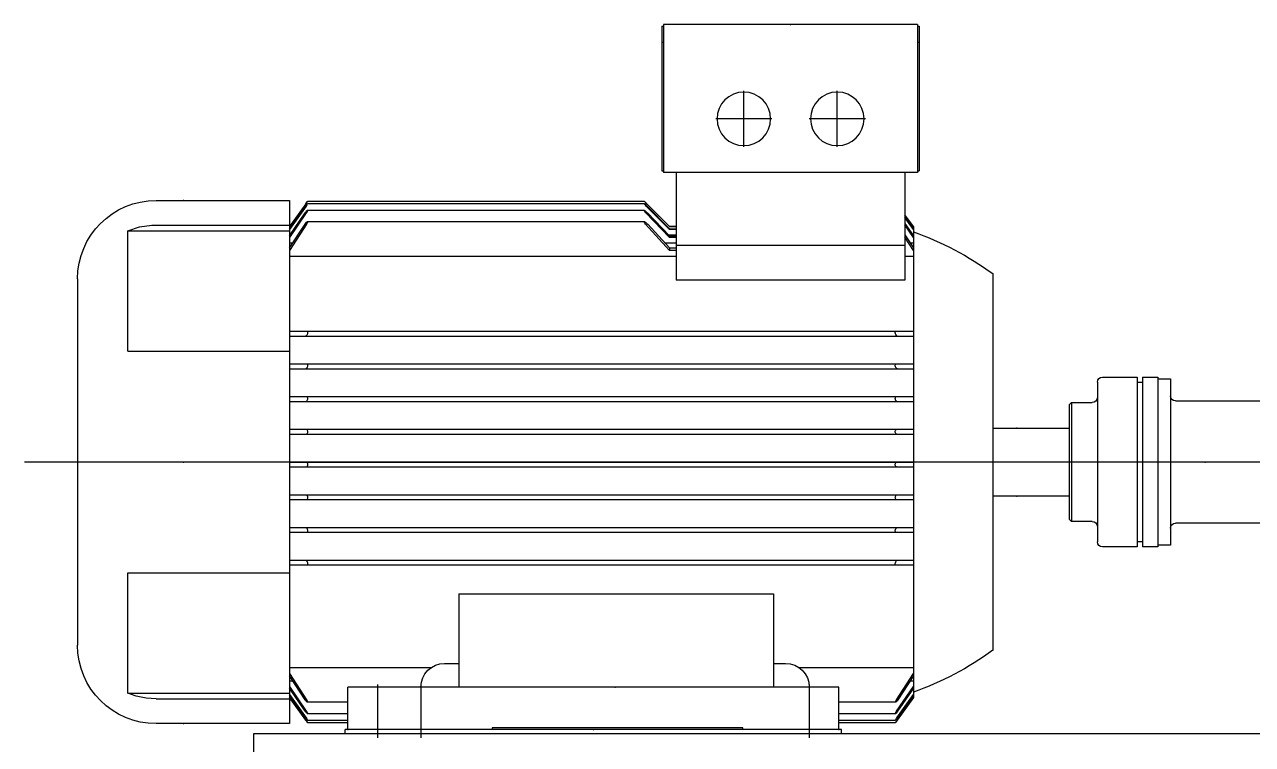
# Model space of a CAD drawing. Extents: x -181672 to 290600, y -29000 to 395522.
# Drawn here: x -93028 to -91583, y 35315 to 36163 of the extents above; entities that cross this region are included whole.
import ezdxf

# ---------------------------------------------------------------- set-up
doc = ezdxf.new("R2010")
doc.units = 0
doc.header["$LTSCALE"] = 10

# ---------------------------------------------------------------- blocks, each defined once
blk = doc.blocks.new('XFM7P20PCW$0$pcw pump 410 section')
for p, q in [((-90965, 32138.3), (-90965, 31968.3)), ((-90963, 32138.3), (-90965, 32138.3)), ((-90963, 32140.3), (-90664, 32140.3)), ((-90963, 32140.3), (-90963, 31966.3)), ((-90664, 32140.3), (-90664, 31966.3)), ((-90662, 32138.3), (-90664, 32138.3)), ((-90662, 32138.3), (-90662, 31968.3)), ((-90963, 32119.6), (-90965, 32119.6)), ((-90662, 32119.6), (-90664, 32119.6)), ((-90868.5, 31996.3), (-90868.5, 32062.4)), ((-90758.5, 31996.3), (-90758.5, 32062.4)), ((-90901.6, 32029.3), (-90835.5, 32029.3)), ((-90791.6, 32029.3), (-90725.5, 32029.3)), ((-90963, 31968.3), (-90965, 31968.3)), ((-90963, 31966.3), (-90664, 31966.3)), ((-90948, 31966.3), (-90948, 31839.4)), ((-90679, 31966.3), (-90679, 31839.4)), ((-90662, 31968.3), (-90664, 31968.3)), ((-90245.3, 31932.4), (-90641.2, 31932.4)), ((-90066.9, 31933.3), (-90223.9, 31933.3)), ((-90223.9, 31933.3), (-90223.9, 31317.3)), ((-90958, 31902.5), (-90948, 31916.5)), ((-90958, 31902.5), (-90948, 31916.5)), ((-90671, 31902.5), (-90644.2, 31929.3)), ((-90644.3, 31929.3), (-90671, 31902.5)), ((-90671, 31898.9), (-90643.8, 31926.5)), ((-90644.6, 31926.5), (-90671, 31899.9)), ((-90671, 31889.8), (-90643.4, 31918.6)), ((-90645, 31918.6), (-90671, 31891.6)), ((-90245.2, 31921.7), (-90641.3, 31921.7)), ((-90245.2, 31929.6), (-90641.2, 31929.6)), ((-90243.7, 31918.6), (-90223.9, 31889.8)), ((-90243.4, 31926.5), (-90223.9, 31898.9)), ((-90243.1, 31929.3), (-90223.9, 31902.5)), ((-90243.1, 31929.3), (-90223.9, 31902.5)), ((-90223.9, 31899.9), (-90242.8, 31926.5)), ((-90223.9, 31891.6), (-90242.5, 31918.6)), ((-90948, 31914), (-90958, 31899.9)), ((-90958, 31898.9), (-90948, 31913.1)), ((-90948, 31906.2), (-90958, 31891.6)), ((-90958, 31889.8), (-90948, 31904.4)), ((-90958, 31902.5), (-90958, 31891.8)), ((-90671, 31902.5), (-90679, 31902.5)), ((-90679, 31902.5), (-90671, 31902.5)), ((-90645.4, 31905.3), (-90671, 31877.3)), ((-90671, 31874.4), (-90643, 31905.3)), ((-90671, 31902.5), (-90671, 31902.5)), ((-90245.1, 31908.3), (-90641.4, 31908.3)), ((-90244, 31905.3), (-90223.9, 31874.4)), ((-90223.9, 31877.3), (-90242.2, 31905.3)), ((-90066.9, 31904.3), (-90223.9, 31904.3)), ((-90957.3, 31892.7), (-90958, 31892.7)), ((-90948, 31892.7), (-90958, 31877.3)), ((-90958, 31891.6), (-90958, 31877.7)), ((-90958, 31874.4), (-90948, 31889.9)), ((-90671, 31899.9), (-90679, 31899.9)), ((-90679, 31898.9), (-90671, 31898.9)), ((-90670, 31892.7), (-90679, 31892.7)), ((-90671, 31891.6), (-90679, 31891.6)), ((-90679, 31889.8), (-90671, 31889.8)), ((-90671, 31899.9), (-90671, 31898.9)), ((-90671, 31891.6), (-90671, 31889.8)), ((-90223.9, 31892.7), (-90224.7, 31892.7)), ((-90033.8, 31897.5), (-90223.9, 31897.5)), ((-90033.8, 31755.9), (-90033.8, 31897.5)), ((-90954.1, 31883.3), (-90958, 31883.3)), ((-90958, 31877.3), (-90958, 31373.4)), ((-90679, 31880.7), (-90948, 31880.7)), ((-90665.6, 31883.3), (-90679, 31883.3)), ((-90671, 31877.3), (-90679, 31877.3)), ((-90679, 31874.4), (-90671, 31874.4)), ((-90671, 31877.3), (-90671, 31874.4)), ((-90223.9, 31883.3), (-90227.9, 31883.3)), ((-90948, 31867.6), (-90958, 31867.6)), ((-90223.9, 31867.6), (-90679, 31867.6)), ((-91051.5, 31847.1), (-91051.5, 31403.6)), ((-90948, 31839.4), (-90679, 31839.4)), ((-89974.5, 31840.9), (-89974.5, 31409.7)), ((-90223.9, 31779.3), (-90958, 31779.3)), ((-90958, 31773.2), (-90223.9, 31773.2)), ((-90033.8, 31755.9), (-90223.9, 31755.9)), ((-90223.9, 31740.8), (-90958, 31740.8)), ((-90958, 31734.7), (-90223.9, 31734.7)), ((-91245.5, 31723.3), (-91260.5, 31723.3)), ((-91260.5, 31723.3), (-91260.5, 31527.3)), ((-91227.5, 31725.3), (-91245.5, 31725.3)), ((-91245.5, 31725.3), (-91245.5, 31525.3)), ((-91227.5, 31725.3), (-91227.5, 31525.3)), ((-91221.5, 31719.3), (-91227.5, 31719.3)), ((-91180.5, 31725.3), (-91221.5, 31725.3)), ((-91221.5, 31725.3), (-91221.5, 31525.3)), ((-91174.5, 31719.3), (-91174.5, 31531.3)), ((-90223.9, 31702.3), (-90958, 31702.3)), ((-91266.5, 31697.3), (-91383, 31697.3)), ((-91144.2, 31695.3), (-91168.5, 31695.3)), ((-91141.5, 31692.6), (-91144.2, 31695.3)), ((-91144.2, 31695.3), (-91144.2, 31555.3)), ((-91141.5, 31692.6), (-91141.5, 31558)), ((-90958, 31696.2), (-90223.9, 31696.2)), ((-91051.5, 31665.3), (-91141.5, 31665.3)), ((-90223.9, 31663.8), (-90958, 31663.8)), ((-90958, 31657.7), (-90223.9, 31657.7)), ((-92517.9, 31625.3), (-89912.2, 31625.3)), ((-90223.9, 31625.3), (-90958, 31625.3)), ((-90958, 31619.2), (-90223.9, 31619.2)), ((-91141.5, 31585.3), (-91051.5, 31585.3)), ((-90223.9, 31586.8), (-90958, 31586.8)), ((-90958, 31580.7), (-90223.9, 31580.7)), ((-91168.5, 31555.3), (-91144.2, 31555.3)), ((-91144.2, 31555.3), (-91141.5, 31558)), ((-91383, 31553.3), (-91266.5, 31553.3)), ((-90223.9, 31548.3), (-90958, 31548.3)), ((-90958, 31542.2), (-90223.9, 31542.2)), ((-91260.5, 31527.3), (-91245.5, 31527.3)), ((-91245.5, 31525.3), (-91227.5, 31525.3)), ((-91227.5, 31531.3), (-91221.5, 31531.3)), ((-91221.5, 31525.3), (-91180.5, 31525.3)), ((-90223.9, 31509.8), (-90958, 31509.8)), ((-90958, 31503.7), (-90223.9, 31503.7)), ((-90033.8, 31494.8), (-90223.9, 31494.8)), ((-90033.8, 31353.2), (-90033.8, 31494.8)), ((-90423, 31470.3), (-90793.5, 31470.3)), ((-90793.5, 31470.3), (-90793.5, 31360.3)), ((-90423, 31470.3), (-90423, 31360.3)), ((-90958, 31383.1), (-90823.8, 31383.1)), ((-90793.5, 31388.3), (-90807.5, 31388.3)), ((-90406.5, 31388.3), (-90423, 31388.3)), ((-90390.3, 31383.1), (-90223.9, 31383.1)), ((-90938, 31345.4), (-90958, 31376.3)), ((-90958, 31373.4), (-90939.7, 31345.4)), ((-90958, 31373), (-90958, 31348.1)), ((-90958, 31367.4), (-90954.1, 31367.4)), ((-90223.9, 31376.3), (-90244, 31345.4)), ((-90242.2, 31345.4), (-90223.9, 31373.4)), ((-90227.9, 31367.4), (-90223.9, 31367.4)), ((-90938.3, 31332.1), (-90958, 31360.9)), ((-90958, 31359.1), (-90939.5, 31332.1)), ((-90958, 31358), (-90957.3, 31358)), ((-90870.5, 31360.3), (-90292.5, 31360.3)), ((-90870.5, 31310.3), (-90870.5, 31360.3)), ((-90835.5, 31363.2), (-90835.5, 31300.5)), ((-90378.5, 31363.2), (-90378.5, 31300.5)), ((-90327.5, 31363.2), (-90327.5, 31300.5)), ((-90292.5, 31310.3), (-90292.5, 31360.3)), ((-90223.9, 31360.9), (-90243.7, 31332.1)), ((-90242.5, 31332.1), (-90223.9, 31359.1)), ((-90224.7, 31358), (-90223.9, 31358)), ((-90033.8, 31353.2), (-90223.9, 31353.2)), ((-90938.6, 31324.2), (-90958, 31351.8)), ((-90958, 31350.8), (-90939.2, 31324.2)), ((-90938.9, 31321.4), (-90958, 31348.2)), ((-90958, 31348.1), (-90938.9, 31321.4)), ((-90936.9, 31342.4), (-90870.5, 31342.4)), ((-90292.5, 31342.4), (-90245.1, 31342.4)), ((-90223.9, 31351.8), (-90243.4, 31324.2)), ((-90223.9, 31348.2), (-90243.1, 31321.4)), ((-90243.1, 31321.4), (-90223.9, 31348.1)), ((-90242.8, 31324.2), (-90223.9, 31350.8)), ((-90066.9, 31346.4), (-90223.9, 31346.4)), ((-90936.8, 31329), (-90870.5, 31329)), ((-90292.5, 31329), (-90245.2, 31329)), ((-90936.7, 31321.1), (-90870.5, 31321.1)), ((-90936.7, 31318.3), (-90870.5, 31318.3)), ((-90873.5, 31305.3), (-90873.5, 31310.3)), ((-90873.5, 31310.3), (-90289.5, 31310.3)), ((-90757.5, 31310.3), (-90757.5, 31312.3)), ((-90757.5, 31312.3), (-90462.5, 31312.3)), ((-90462.5, 31312.3), (-90462.5, 31310.3)), ((-90292.5, 31321.1), (-90245.2, 31321.1)), ((-90292.5, 31318.3), (-90245.3, 31318.3)), ((-90289.5, 31305.3), (-90289.5, 31310.3)), ((-90223.9, 31317.3), (-90066.9, 31317.3)), ((-92181.5, 31305.3), (-90181.5, 31305.3)), ((-90181.5, 31305.3), (-90181.5, 31185.3))]:
    blk.add_line(p, q)
for points in [[(-90641.2, 31932.4), (-90641.2, 31932.4), (-90641.3, 31932.3), (-90641.6, 31932), (-90642.3, 31931.3), (-90643.4, 31930.2), (-90644.3, 31929.3)], [(-90644.2, 31929.3), (-90642.8, 31930.7), (-90642, 31931.6), (-90641.5, 31932.1), (-90641.2, 31932.4), (-90641.2, 31932.4)], [(-90245.3, 31932.4), (-90245.3, 31932.4), (-90245.1, 31932.1), (-90244.8, 31931.7), (-90244.3, 31931), (-90243.6, 31930.1), (-90243.1, 31929.3)], [(-90243.1, 31929.3), (-90244, 31930.6), (-90244.6, 31931.5), (-90245, 31932.1), (-90245.3, 31932.4), (-90245.3, 31932.4)], [(-90641.3, 31921.7), (-90641.4, 31921.7), (-90641.9, 31921.4), (-90642.7, 31920.8), (-90644, 31919.6), (-90645, 31918.6)], [(-90641.2, 31929.6), (-90641.3, 31929.5), (-90641.6, 31929.3), (-90642.3, 31928.7), (-90643.4, 31927.7), (-90644.6, 31926.5)], [(-90643.8, 31926.5), (-90642.7, 31927.6), (-90641.9, 31928.5), (-90641.4, 31929.1), (-90641.2, 31929.4), (-90641.2, 31929.6), (-90641.2, 31929.6)], [(-90643.4, 31918.6), (-90642.4, 31919.8), (-90641.7, 31920.6), (-90641.3, 31921.2), (-90641.2, 31921.5), (-90641.2, 31921.7), (-90641.3, 31921.7)], [(-90245.3, 31929.6), (-90245.3, 31929.5), (-90245.1, 31929.2), (-90244.8, 31928.7), (-90244.4, 31927.9), (-90243.7, 31927), (-90243.4, 31926.5)], [(-90242.8, 31926.5), (-90243.7, 31927.7), (-90244.5, 31928.8), (-90245, 31929.3), (-90245.2, 31929.6), (-90245.3, 31929.6)], [(-90245.2, 31921.7), (-90245.3, 31921.6), (-90245.2, 31921.3), (-90245, 31920.8), (-90244.6, 31920.1), (-90244.1, 31919.2), (-90243.7, 31918.6)], [(-90242.5, 31918.6), (-90243.4, 31919.9), (-90244.3, 31920.9), (-90244.8, 31921.5), (-90245.1, 31921.7), (-90245.2, 31921.7)], [(-90641.4, 31908.3), (-90641.6, 31908.3), (-90642.2, 31908), (-90643.3, 31907.3), (-90644.4, 31906.3), (-90645.4, 31905.3)], [(-90643, 31905.3), (-90642, 31906.5), (-90641.5, 31907.2), (-90641.2, 31907.8), (-90641.2, 31908.2), (-90641.3, 31908.3), (-90641.4, 31908.3)], [(-90245.1, 31908.3), (-90245.3, 31908.2), (-90245.3, 31907.9), (-90245.1, 31907.3), (-90244.8, 31906.6), (-90244.3, 31905.8), (-90244, 31905.3)], [(-90242.2, 31905.3), (-90243.1, 31906.5), (-90244, 31907.5), (-90244.6, 31908.1), (-90245, 31908.3), (-90245.1, 31908.3)], [(-90033.8, 31897.5), (-90047.3, 31902), (-90061.9, 31904.1), (-90066.9, 31904.3)], [(-90940, 31773.2), (-90939.1, 31773.5), (-90938.2, 31774.2), (-90937.4, 31775.3), (-90937, 31776.3), (-90936.7, 31777.3), (-90936.7, 31778.1), (-90936.9, 31778.7), (-90937.2, 31779.1), (-90937.6, 31779.3), (-90937.8, 31779.3)], [(-90244.2, 31779.3), (-90244.8, 31779.2), (-90245.1, 31778.7), (-90245.3, 31778), (-90245.2, 31777.2), (-90245, 31776.4), (-90244.7, 31775.5), (-90244.2, 31774.7), (-90243.5, 31773.9), (-90242.6, 31773.3), (-90242, 31773.2)], [(-90939.7, 31734.7), (-90938.8, 31735), (-90937.9, 31735.7), (-90937.3, 31736.6), (-90936.9, 31737.5), (-90936.7, 31738.6), (-90936.7, 31739.4), (-90936.9, 31740), (-90937.2, 31740.5), (-90937.7, 31740.8), (-90938.1, 31740.8)], [(-90243.9, 31740.8), (-90244.6, 31740.6), (-90245, 31740.2), (-90245.3, 31739.4), (-90245.3, 31738.5), (-90245.1, 31737.7), (-90244.8, 31736.9), (-90244.3, 31736), (-90243.7, 31735.3), (-90242.9, 31734.8), (-90242.3, 31734.7)], [(-90939.4, 31696.2), (-90938.5, 31696.5), (-90937.7, 31697.2), (-90937.1, 31698.1), (-90936.8, 31699), (-90936.7, 31700), (-90936.8, 31700.8), (-90937, 31701.4), (-90937.4, 31701.9), (-90937.9, 31702.3), (-90938.4, 31702.3)], [(-90243.6, 31702.3), (-90244.5, 31702.1), (-90244.9, 31701.5), (-90245.2, 31700.8), (-90245.3, 31699.9), (-90245.2, 31699.1), (-90244.9, 31698.3), (-90244.5, 31697.5), (-90243.9, 31696.8), (-90243.2, 31696.3), (-90242.6, 31696.2)], [(-90939.1, 31657.7), (-90938.2, 31658), (-90937.4, 31658.7), (-90937, 31659.6), (-90936.7, 31660.6), (-90936.7, 31661.5), (-90936.9, 31662.3), (-90937.2, 31662.9), (-90937.6, 31663.5), (-90938.3, 31663.8), (-90938.6, 31663.8)], [(-90243.4, 31663.8), (-90244.2, 31663.6), (-90244.8, 31663), (-90245.1, 31662.2), (-90245.3, 31661.3), (-90245.2, 31660.4), (-90245, 31659.6), (-90244.7, 31658.9), (-90244.1, 31658.2), (-90243.4, 31657.8), (-90242.8, 31657.7)], [(-90938.9, 31619.2), (-90938, 31619.5), (-90937.3, 31620.1), (-90936.9, 31620.9), (-90936.7, 31621.8), (-90936.7, 31622.7), (-90936.9, 31623.5), (-90937.2, 31624.3), (-90937.7, 31624.9), (-90938.4, 31625.3), (-90938.9, 31625.3)], [(-90243.1, 31625.3), (-90244, 31625.1), (-90244.6, 31624.5), (-90245, 31623.7), (-90245.3, 31622.7), (-90245.3, 31621.8), (-90245.1, 31621), (-90244.8, 31620.3), (-90244.3, 31619.7), (-90243.6, 31619.3), (-90243.1, 31619.2)], [(-90938.6, 31580.7), (-90937.7, 31581), (-90937.2, 31581.6), (-90936.8, 31582.3), (-90936.7, 31583.2), (-90936.8, 31584.1), (-90937, 31584.9), (-90937.3, 31585.6), (-90937.9, 31586.3), (-90938.6, 31586.7), (-90939.2, 31586.8)], [(-90242.8, 31586.8), (-90243.7, 31586.6), (-90244.5, 31585.8), (-90245, 31585), (-90245.2, 31583.9), (-90245.3, 31583), (-90245.1, 31582.2), (-90244.8, 31581.6), (-90244.4, 31581), (-90243.7, 31580.7), (-90243.4, 31580.7)], [(-90938.3, 31542.2), (-90937.5, 31542.5), (-90937, 31543), (-90936.7, 31543.9), (-90936.7, 31544.8), (-90936.9, 31545.6), (-90937.1, 31546.4), (-90937.6, 31547.2), (-90938.2, 31547.9), (-90939, 31548.3), (-90939.5, 31548.3)], [(-90242.5, 31548.3), (-90243.4, 31548.1), (-90244.3, 31547.3), (-90244.8, 31546.4), (-90245.1, 31545.5), (-90245.3, 31544.6), (-90245.2, 31543.8), (-90245, 31543.1), (-90244.6, 31542.6), (-90244.1, 31542.3), (-90243.7, 31542.2)], [(-90938, 31503.7), (-90937.4, 31503.9), (-90937, 31504.4), (-90936.7, 31505.2), (-90936.7, 31506), (-90936.9, 31506.8), (-90937.2, 31507.7), (-90937.7, 31508.5), (-90938.3, 31509.2), (-90939.2, 31509.7), (-90939.7, 31509.8)], [(-90242.2, 31509.8), (-90243.1, 31509.6), (-90244, 31508.9), (-90244.6, 31507.9), (-90245, 31507), (-90245.3, 31506), (-90245.3, 31505.1), (-90245.1, 31504.5), (-90244.8, 31504), (-90244.3, 31503.7), (-90244, 31503.7)], [(-90066.9, 31346.4), (-90055.3, 31347.2), (-90043.7, 31349.7), (-90033.8, 31353.2)], [(-90939.7, 31345.4), (-90938.8, 31344.2), (-90938, 31343.2), (-90937.3, 31342.6), (-90936.9, 31342.4), (-90936.9, 31342.4)], [(-90936.9, 31342.4), (-90936.7, 31342.5), (-90936.7, 31342.8), (-90936.9, 31343.4), (-90937.2, 31344.1), (-90937.7, 31344.9), (-90938, 31345.4)], [(-90244, 31345.4), (-90244.6, 31344.3), (-90245, 31343.5), (-90245.3, 31342.8), (-90245.3, 31342.4), (-90245.1, 31342.4)], [(-90245.1, 31342.4), (-90245.1, 31342.4), (-90244.8, 31342.5), (-90244.3, 31342.9), (-90243.6, 31343.6), (-90242.8, 31344.6), (-90242.2, 31345.4)], [(-90939.5, 31332.1), (-90938.6, 31330.8), (-90937.7, 31329.8), (-90937.2, 31329.2), (-90936.8, 31329), (-90936.8, 31329)], [(-90939.2, 31324.2), (-90938.3, 31323), (-90937.5, 31321.9), (-90937, 31321.4), (-90936.7, 31321.1), (-90936.7, 31321.1)], [(-90936.7, 31321.1), (-90936.7, 31321.2), (-90936.9, 31321.5), (-90937.2, 31322), (-90937.6, 31322.8), (-90938.2, 31323.7), (-90938.6, 31324.2)], [(-90936.8, 31329), (-90936.7, 31329.1), (-90936.8, 31329.4), (-90937, 31329.9), (-90937.4, 31330.6), (-90937.9, 31331.5), (-90938.3, 31332.1)], [(-90243.7, 31332.1), (-90244.5, 31330.8), (-90245, 31330), (-90245.2, 31329.3), (-90245.3, 31329), (-90245.2, 31329)], [(-90245.3, 31321.1), (-90245.2, 31321.1), (-90245, 31321.3), (-90244.6, 31321.8), (-90244.1, 31322.4), (-90243.4, 31323.4), (-90242.8, 31324.2)], [(-90243.4, 31324.2), (-90244.3, 31322.9), (-90244.8, 31322.1), (-90245.1, 31321.5), (-90245.3, 31321.2), (-90245.3, 31321.1)], [(-90245.2, 31329), (-90245.1, 31329), (-90244.8, 31329.2), (-90244.4, 31329.7), (-90243.8, 31330.4), (-90243, 31331.5), (-90242.5, 31332.1)], [(-90936.7, 31318.3), (-90936.7, 31318.3), (-90936.9, 31318.6), (-90937.2, 31319), (-90937.7, 31319.7), (-90938.4, 31320.6), (-90938.9, 31321.4)], [(-90938.9, 31321.4), (-90938, 31320.1), (-90937.4, 31319.2), (-90936.9, 31318.6), (-90936.7, 31318.3), (-90936.7, 31318.3)], [(-90245.3, 31318.3), (-90245.3, 31318.3), (-90245.1, 31318.6), (-90244.8, 31319), (-90244.3, 31319.7), (-90243.6, 31320.6), (-90243.1, 31321.4)], [(-90243.1, 31321.4), (-90244, 31320.1), (-90244.7, 31319.2), (-90245.1, 31318.6), (-90245.3, 31318.3), (-90245.3, 31318.3)]]:
    blk.add_lwpolyline(points)
for centre in [(-90868.5, 32029.3), (-90758.5, 32029.3)]:
    blk.add_circle(centre, 31.5)
for centre, radius, start, end in [((-90066.9, 31840.9), 92.4, 0, 90), ((-90834.2, 31548.1), 369.6, 109.5715, 126.0123), ((-91180.5, 31719.3), 6, 0, 90), ((-91266.5, 31703.3), 6, 270, 0), ((-91168.5, 31701.3), 6, 180, 270), ((-91168.5, 31549.3), 6, 90, 180), ((-91266.5, 31547.3), 6, 0, 90), ((-91180.5, 31531.3), 6, 270, 0), ((-90066.9, 31409.7), 92.4, 270, 0), ((-90834.2, 31702.6), 369.6, 233.9877, 250.4285), ((-90807.5, 31360.3), 28, 90, 180), ((-90406.5, 31360.3), 28, 0, 90)]:
    blk.add_arc(centre, radius, start, end)
for p in [(-90813.5, 32140.3), (-90099.2, 31933.3), (-91079.9, 31665.3), (-91301.5, 31625.3), (-91221.5, 31625.3), (-91221.5, 31625.3), (-91051.5, 31625.3), (-91051.5, 31625.3), (-90099.2, 31625.3), (-90099.2, 31625.3), (-89974.5, 31625.3), (-91079.9, 31585.3), (-90607, 31360.3), (-90607, 31360.3), (-90870.5, 31310.3), (-90870.5, 31310.3), (-90870.5, 31310.3), (-90870.5, 31310.3), (-90835.5, 31310.3), (-90835.5, 31310.3), (-90835.5, 31310.3), (-90581.5, 31310.3), (-90581.5, 31310.3), (-90581.5, 31310.3), (-90581.5, 31310.3), (-90581.5, 31310.3), (-90378.5, 31310.3), (-90378.5, 31310.3), (-90378.5, 31310.3), (-90378.5, 31310.3), (-90327.5, 31310.3), (-90292.5, 31310.3), (-90292.5, 31310.3), (-90292.5, 31310.3), (-90292.5, 31310.3), (-90099.2, 31317.3)]:
    blk.add_point(p)
blk = doc.blocks.new('XFM7P20PCW')
at = {"xscale": -1}
blk.add_blockref('XFM7P20PCW$0$pcw pump 410 section', (-182940.08416, 4022.51716), dxfattribs=at)

msp = doc.modelspace()

# ---------------------------------------------------------------- block references
msp.add_blockref('XFM7P20PCW', (0, 0))

doc.saveas('drawing.dxf')
